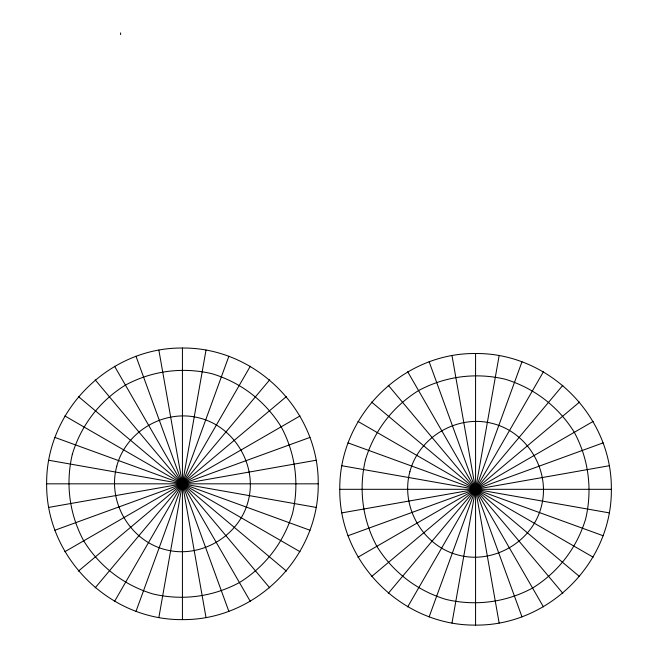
<?xml version="1.0" encoding="UTF-8"?>
<svg xmlns="http://www.w3.org/2000/svg" width="658" height="658" viewBox="0 0 658 658"><rect width="100%" height="100%" fill="white"/><g stroke="black" fill="none" stroke-linecap="round" stroke-linejoin="round"><path stroke-width="0.99" d="M46.644 483.827C45.904 410.567 109.179 347.301 182.431 348.033C255.691 347.301 318.966 410.567 318.225 483.827C318.966 557.087 255.691 620.354 182.431 619.614C109.179 620.354 45.904 557.087 46.644 483.827L318.225 483.827M339.775 489.313C339.034 416.053 402.309 352.778 475.57 353.519C548.821 352.778 612.096 416.053 611.356 489.313C612.096 562.565 548.821 625.84 475.57 625.1C402.309 625.84 339.034 562.565 339.775 489.313L611.356 489.313M158.858 617.549L206.012 350.097M451.988 623.036L499.142 355.583M135.992 611.43L228.877 356.225M429.123 616.908L522.008 361.711M114.541 601.42L250.328 366.226M407.672 606.906L543.459 371.712M95.147 587.849L269.714 379.806M388.286 593.335L562.853 385.292M78.409 571.111L286.452 396.544M371.548 576.597L579.591 402.03M64.838 551.717L300.032 415.93M357.968 557.203L593.162 421.416M54.836 530.266L310.033 437.381M347.967 535.752L603.164 442.867M48.708 507.408L316.161 460.246M341.839 512.886L609.292 465.732M341.839 465.732L609.292 512.886M48.708 460.246L316.161 507.408M347.967 442.867L603.164 535.752M54.836 437.381L310.033 530.266M357.968 421.416L593.162 557.203M64.838 415.93L300.032 551.717M371.548 402.03L579.591 576.597M78.409 396.544L286.452 571.111M388.286 385.292L562.853 593.335M95.147 379.806L269.714 587.849M407.672 371.712L543.459 606.906M114.541 366.226L250.328 601.42M429.123 361.711L522.008 616.908M135.992 356.225L228.877 611.43M451.988 355.583L499.142 623.036M158.858 350.097L206.012 617.549M475.57 353.519L475.57 625.1M182.431 348.033L182.431 619.614M120.603 32.9L120.603 34.603M72.314 454.316C65.381 483.795 69.378 514.145 83.698 540.827C99.646 566.571 123.934 585.209 152.927 593.952C182.406 600.877 212.756 596.88 239.438 582.56C265.182 566.612 283.82 542.324 292.555 513.33C299.489 483.852 295.491 453.502 281.172 426.82C265.223 401.076 240.935 382.438 211.942 373.703C182.463 366.769 152.113 370.767 125.431 385.094C99.687 401.035 81.049 425.323 72.314 454.316M116.762 466.226C107.122 501.322 129.626 540.3 164.837 549.504C199.925 559.135 238.912 536.632 248.107 501.421C257.747 466.333 235.243 427.346 200.032 418.151C164.944 408.511 125.958 431.023 116.762 466.226M365.445 459.802C358.511 489.281 362.509 519.631 376.828 546.313C392.777 572.057 417.065 590.695 446.058 599.43C475.537 606.363 505.887 602.366 532.569 588.046C558.313 572.098 576.951 547.81 585.686 518.817C592.619 489.338 588.622 458.988 574.302 432.306C558.354 406.562 534.066 387.924 505.073 379.189C475.594 372.255 445.244 376.253 418.562 390.572C392.818 406.521 374.18 430.809 365.445 459.802M409.893 471.712C400.253 506.8 422.757 545.786 457.968 554.982C493.056 564.622 532.042 542.118 541.238 506.907C550.878 471.819 528.374 432.832 493.163 423.637C458.075 413.997 419.088 436.501 409.893 471.712"/></g></svg>
